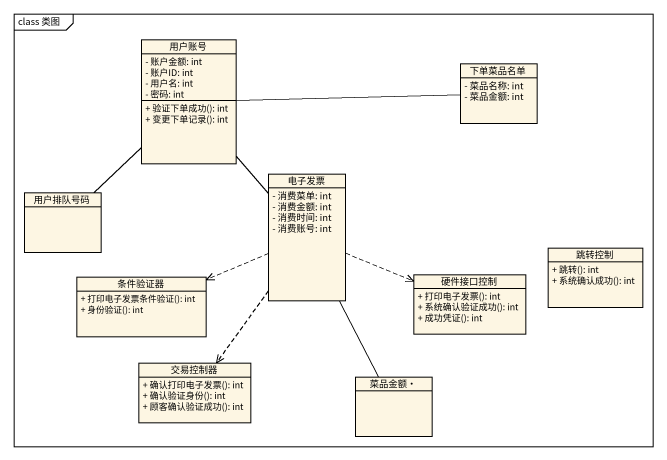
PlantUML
@startuml
mainframe class 类图
hide circle
hide empty members
skinparam classAttributeIconSize 0
class 用户账号 {
  - 账户金额: int
  - 账户ID: int
  - 用户名: int
  - 密码: int
  + 验证下单成功(): int
  + 变更下单记录(): int
}
class 下单菜品名单 {
  - 菜品名称: int
  - 菜品金额: int
}
class 电子发票 {
  - 消费菜单: int
  - 消费金额: int
  - 消费时间: int
  - 消费账号: int
}
class 用户排队号码
class 跳转控制 {
  + 跳转(): int
  + 系统确认成功(): int
}
class 条件验证器 {
  + 打印电子发票条件验证(): int
  + 身份验证(): int
}
class 硬件接口控制 {
  + 打印电子发票(): int
  + 系统确认验证成功(): int
  + 成功凭证(): int
}
class 交易控制器 {
  + 确认打印电子发票(): int
  + 确认验证身份(): int
  + 顾客确认验证成功(): int
}
class "菜品金额·" as 菜品金额
用户账号 -right- 下单菜品名单
用户账号 -- 电子发票
用户账号 -- 用户排队号码
电子发票 .left.> 条件验证器
电子发票 .right.> 硬件接口控制
电子发票 ..> 交易控制器
电子发票 -- 菜品金额
@enduml
